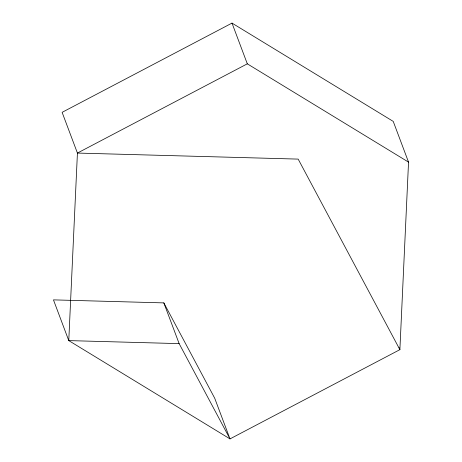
<?xml version="1.0" encoding="UTF-8"?>
<svg xmlns="http://www.w3.org/2000/svg" width="462" height="462" viewBox="0 0 462 462"><rect width="100%" height="100%" fill="white"/><g stroke="black" fill="none" stroke-linecap="round" stroke-linejoin="round"><path stroke-width="0.69" d="M179.141 343.624L68.769 340.604L77.425 153.066L62.116 112.335L231.999 23.1L393.231 121.396L408.541 162.127L399.884 349.665L230.001 438.9L68.769 340.604L53.459 299.873L163.831 302.893L214.691 398.169L230.001 438.9L179.141 343.624L163.831 302.893M408.541 162.127L247.309 63.831L77.425 153.066L298.169 159.107L399.884 349.665L399.133 347.661M231.999 23.1L247.309 63.831"/></g></svg>
